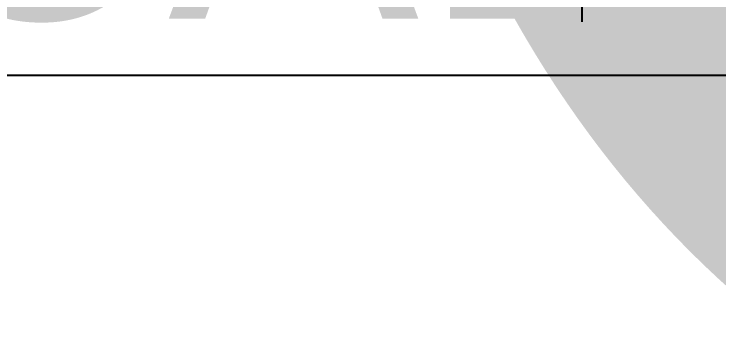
# Model space of a CAD drawing. Header units: feet. Extents: x -13743 to 68376, y -48 to 67763.
# Drawn here: x 442 to 672.7, y 62949 to 63055.5 of the extents above; entities that cross this region are included whole.
import ezdxf
from ezdxf.enums import TextEntityAlignment as Align

# ---------------------------------------------------------------- set-up
doc = ezdxf.new("R2018")
doc.units = ezdxf.units.FT
doc.header["$MEASUREMENT"] = 0
doc.layers.add('G-ANNO-TEXT', color=1, linetype='Continuous')
doc.layers.add('G-TEXT', color=7, linetype='Continuous')
doc.styles.add('NEI-A', font='arial.ttf')
doc.styles.get("Standard").update_dxf_attribs({"font": 'arial.ttf'})
doc.dimstyles.new('NEI-A', dxfattribs={"dimtxt": 0.1, "dimasz": 0.125, "dimexe": 0.0625, "dimexo": 0.0625, "dimgap": 0.0625, "dimtad": 0, "dimtih": 1, "dimtoh": 1, "dimdec": 4, "dimzin": 3, "dimdsep": 46, "dimlunit": 4, "dimtxsty": 'NEI-A', "dimcen": 0, "dimadec": 0, "dimazin": 0, "dimtfac": 0.75, "dimtdec": 4, "dimtofl": 0, "dimtmove": 0, "dimatfit": 3, "dimfxl": 1, "dimfrac": 1, "dimtolj": 1, "dimtzin": 0, "dimarcsym": 0})

# ---------------------------------------------------------------- blocks, each defined once
blk = doc.blocks.new('sub-title')
at = {"color": 153, "lineweight": 30, "flags": 106}
blk.add_attdef('SUB_TITLE', text='', height=0.1875, dxfattribs=at).set_placement((0, 0.1875), align=Align.MIDDLE_CENTER)
blk = doc.blocks.new('*D36')
at = {"layer": 'Defpoints', "color": 0, "transparency": 16777216}
for p in [(631.46, 63076.53), (627.88, 63072.93), (631.47, 63072.93)]:
    blk.add_point(p, dxfattribs=at)
at = {"layer": 'G-ANNO-TEXT', "color": 0, "lineweight": -2, "transparency": 16777216}
for p, q in [((627.88, 63086.53), (627.88, 63096.53)), ((631.4, 63076.53), (627.82, 63076.53)), ((631.4, 63072.93), (627.82, 63072.93)), ((627.88, 63062.93), (627.88, 63052.93))]:
    blk.add_line(p, q, dxfattribs=at)
at = {"layer": 'G-ANNO-TEXT', "color": 0, "transparency": 16777216}
for points in [[(626.21, 63086.53), (629.55, 63086.53), (627.88, 63076.53)], [(626.21, 63062.93), (629.55, 63062.93), (627.88, 63072.93)]]:
    blk.add_solid(points, dxfattribs=at)
at = {"layer": 'G-ANNO-TEXT', "color": 0, "transparency": 16777216, "insert": (627.88, 63074.73), "char_height": 10, "attachment_point": 5, "rotation": 90, "style": 'NEI-A'}
blk.add_mtext('\\A1;TYP.\\P4"', dxfattribs=at)
blk = doc.blocks.new('DETAIL_TITLE')
at = {"style": 'NEI-A', "flags": 8}
blk.add_attdef('#', text='', height=0.2, dxfattribs=at).set_placement((0.5922, -0.5109), align=Align.MIDDLE_CENTER)
at = {"lineweight": 30, "flags": 104}
blk.add_attdef('DETAIL_TITLE', text='', height=0.2, dxfattribs=at).set_placement((0.9099, -0.5251), align=Align.BOTTOM_LEFT)
at = {"style": 'NEI-A'}
for tag, p in [('SCALE:', (0.9386, -0.7379)), ('1"_=_', (1.5474, -0.7379))]:
    blk.add_attdef(tag, text='', height=0.1, dxfattribs=at).set_placement(p, align=Align.BOTTOM_LEFT)

msp = doc.modelspace()

# ---------------------------------------------------------------- block references
at = {"layer": 'G-ANNO-TEXT'}
ref = msp.add_blockref('DETAIL_TITLE', (-460.64, 63776.87), dxfattribs=dict(at, xscale=128.9267043143703, yscale=128.9267043143703, zscale=128.9267043143703))
lines = msp.add_mtext('{\\LDC BLOCK TYPE-1 (3) STRINGS (78) MODULES [580W]}', dxfattribs={"layer": '0', "insert": (-343.33, 63747.84), "char_height": 858.8681, "attachment_point": 1})
ref.add_attrib('DETAIL_TITLE', '', (-343.33, 63747.84)).embed_mtext(lines)
at = {"layer": 'G-TEXT'}
ref = msp.add_blockref('sub-title', (115.63, 63130.88), dxfattribs=dict(at, xscale=5.485316049832718, yscale=5.485316049832718, zscale=5.485316049832718))
lines = msp.add_mtext('{\\LTYPICAL 3x90-MODULE TRACKER WIRING DETAIL}', dxfattribs={"layer": 'G-ANNO-TEXT', "insert": (129.67, 63146.11), "char_height": 92.1124, "attachment_point": 1})
ref.add_attrib('SUB_TITLE', '', (129.67, 63146.11), dxfattribs={"flags": 104}).embed_mtext(lines)

# ---------------------------------------------------------------- dimensions: what is measured, and where the dimension line sits
at = {"layer": 'G-ANNO-TEXT'}
dim = msp.add_linear_dim(base=(627.88, 63072.93), p1=(631.46, 63076.53), p2=(631.47, 63072.93), angle=90, text='TYP.\\P<>', dimstyle='NEI-A', override={"dimtxt": 10, "dimasz": 10, "dimdec": 0}, dxfattribs=at)
dim.commit()
dim.dimension.update_dxf_attribs({"geometry": '*D36', "text_midpoint": (627.88, 63074.73), "dimtype": 160, "text_rotation": 90})

doc.saveas('drawing.dxf')
